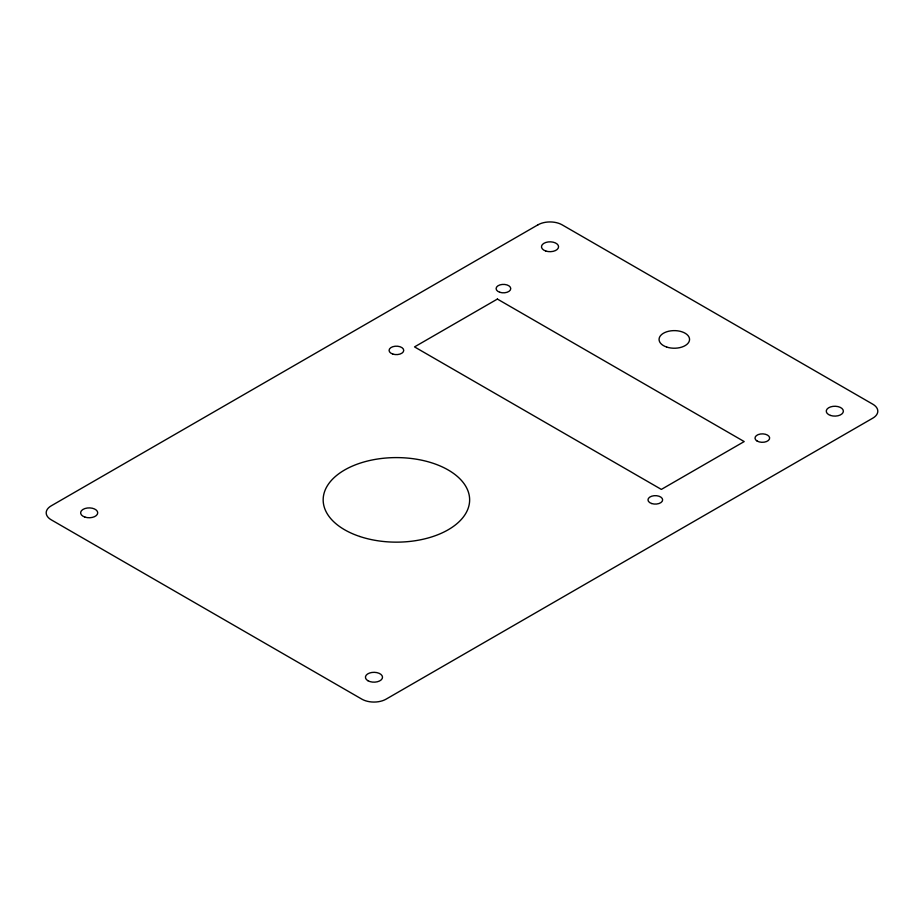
<?xml version="1.0" encoding="UTF-8"?>
<svg xmlns="http://www.w3.org/2000/svg" width="924" height="924" viewBox="0 0 924 924"><rect width="100%" height="100%" fill="white"/><g stroke="black" fill="none" stroke-linecap="round" stroke-linejoin="round"><path stroke-width="1.39" d="M537.941 224.832L51.201 505.844A17.082 9.864 0 0 0 51.201 519.796L361.885 699.168A17.082 9.864 0 0 0 386.059 699.168L872.799 418.156A17.082 9.864 0 0 0 872.799 404.204L562.115 224.832A17.082 9.864 0 0 0 537.941 224.832M497.389 299.064L414.529 346.904L661.353 489.408L744.201 441.568L497.389 299.064M359.794 536.486A73.227 42.273 0 0 0 469.635 499.872A73.227 42.273 0 0 0 359.794 463.259A73.227 42.273 0 0 0 359.794 536.486M666.678 347.054A15.258 8.813 0 0 0 689.558 339.431A15.258 8.813 0 0 0 666.678 331.797A15.258 8.813 0 0 0 666.678 347.054M545.761 251.028A8.547 4.932 0 0 0 558.57 246.754A8.547 4.932 0 0 0 545.761 242.481A8.547 4.932 0 0 0 545.761 251.028M830.549 415.454A8.547 4.932 0 0 0 843.369 411.18A8.547 4.932 0 0 0 830.549 406.907A8.547 4.932 0 0 0 830.549 415.454M367.937 680.734A8.547 4.932 0 0 0 382.224 678.528A8.547 4.932 0 0 0 371.76 672.487A8.547 4.932 0 0 0 367.937 680.734M84.904 517.093A8.547 4.932 0 0 0 97.725 512.82A8.547 4.932 0 0 0 84.904 508.547A8.547 4.932 0 0 0 84.904 517.093M499.769 292.273A7.323 4.227 0 0 0 510.753 288.611A7.323 4.227 0 0 0 499.769 284.95A7.323 4.227 0 0 0 499.769 292.273M757.149 441.071A7.323 4.227 0 0 0 769.403 439.177A7.323 4.227 0 0 0 760.429 434.003A7.323 4.227 0 0 0 757.149 441.071M651.651 503.534A7.323 4.227 0 0 0 662.635 499.872A7.323 4.227 0 0 0 651.651 496.211A7.323 4.227 0 0 0 651.651 503.534M392.746 354.054A7.323 4.227 0 0 0 403.73 350.392A7.323 4.227 0 0 0 392.746 346.731A7.323 4.227 0 0 0 392.746 354.054"/></g></svg>
